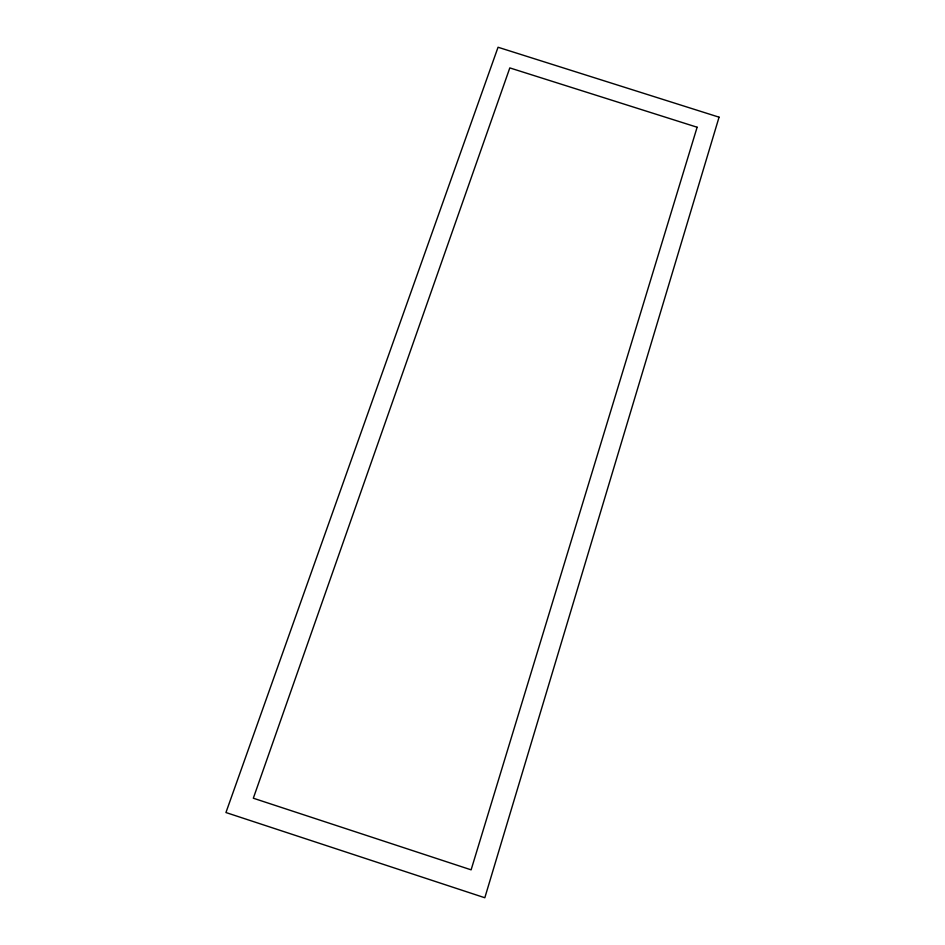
<?xml version="1.0" encoding="UTF-8"?>
<svg xmlns="http://www.w3.org/2000/svg" width="945" height="945" viewBox="0 0 945 945"><rect width="100%" height="100%" fill="white"/><g stroke="black" fill="none" stroke-linecap="round" stroke-linejoin="round"><path stroke-width="1.42" d="M719.062 117.18L484.82 897.75L225.938 812.535L498.05 47.25L719.062 117.18M697.126 127.232L471.118 869.837L253.319 798.218L509.816 67.91L697.126 127.232"/></g></svg>
